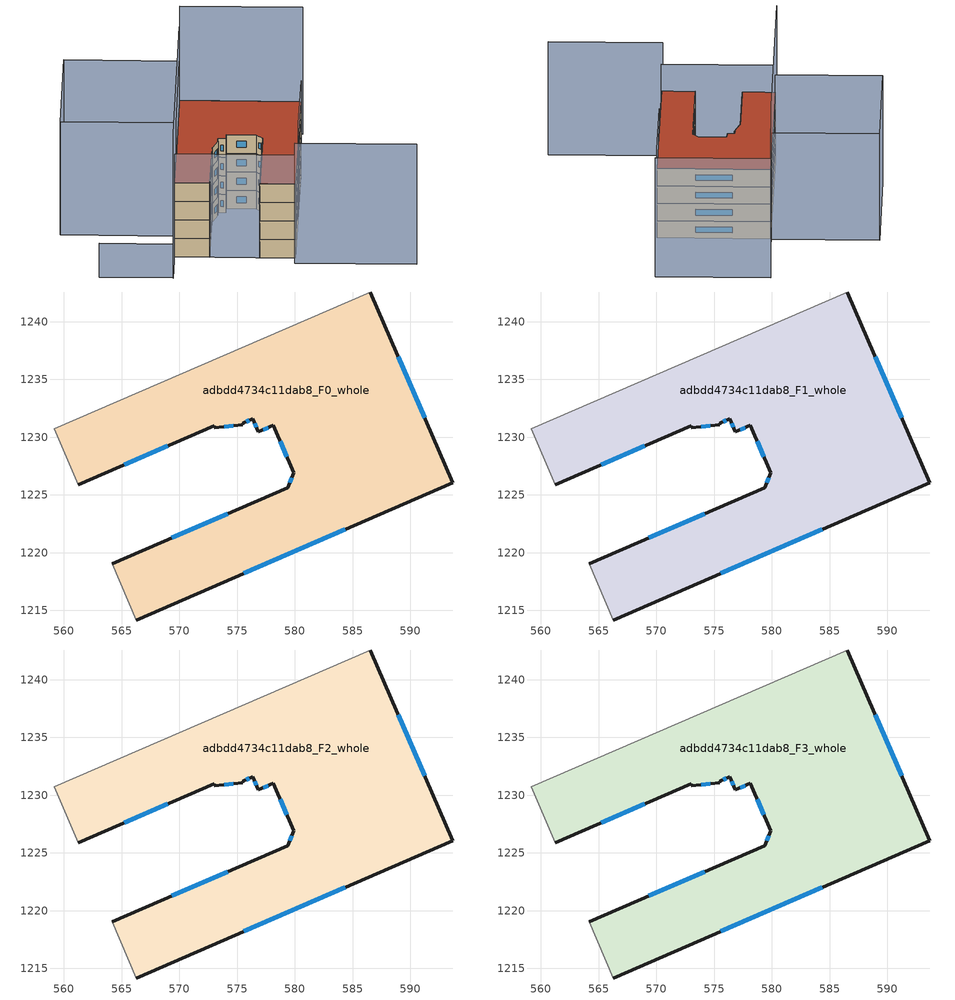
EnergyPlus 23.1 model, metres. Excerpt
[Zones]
adbdd4734c11dab8_F0_whole
 floor ground (EU_floor_Construction): 586.53,1242.58 593.69,1226.05 566.26,1214.17 564.17,1219.05 579.37,1225.63 579.9,1226.94 578.13,1231.02 576.84,1230.46 576.35,1231.59 575.49,1231.21 575.51,1231.1 573.03,1230.84 573.01,1230.98 561.24,1225.88 559.16,1230.72 z0
 wall outside (EU_wall_Construction): 561.24,1225.88 573.01,1230.98 573.03,1230.84 575.51,1231.1 575.49,1231.21 576.35,1231.59 576.84,1230.46 578.13,1231.02 579.9,1226.94 579.37,1225.63 564.17,1219.05 / 566.26,1214.17 593.69,1226.05 586.53,1242.58 z0:3
 wall adiabatic (EU_wall_Construction): 586.53,1242.58 559.16,1230.72 561.24,1225.88 / 564.17,1219.05 566.26,1214.17 z0:3
 window (EU_Window_Construction): 574.2,1223.39 569.34,1221.29 / 579.72,1226.49 579.55,1226.08 / 578.73,1229.63 579.3,1228.33 / 577.28,1230.65 577.69,1230.83 / 576.52,1231.2 576.68,1230.84 / 575.79,1231.34 576.06,1231.46 / 573.87,1230.93 574.66,1231.01 / 565.25,1227.61 569.01,1229.24 / 591.25,1231.67 588.97,1236.95 / 575.59,1218.22 584.36,1222.01 z1.02:1.98
adbdd4734c11dab8_F1_whole
 floor to adbdd4734c11dab8_F0_whole (EU_floor_Construction): 586.53,1242.58 593.69,1226.05 566.26,1214.17 564.17,1219.05 579.37,1225.63 579.9,1226.94 578.13,1231.02 576.84,1230.46 576.35,1231.59 575.49,1231.21 575.51,1231.1 573.03,1230.84 573.01,1230.98 561.24,1225.88 559.16,1230.72 z3
 wall outside (EU_wall_Construction): 561.24,1225.88 573.01,1230.98 573.03,1230.84 575.51,1231.1 575.49,1231.21 576.35,1231.59 576.84,1230.46 578.13,1231.02 579.9,1226.94 579.37,1225.63 564.17,1219.05 / 566.26,1214.17 593.69,1226.05 586.53,1242.58 z3:6
 wall adiabatic (EU_wall_Construction): 586.53,1242.58 559.16,1230.72 561.24,1225.88 / 564.17,1219.05 566.26,1214.17 z3:6
 window (EU_Window_Construction): 574.2,1223.39 569.34,1221.29 / 579.72,1226.49 579.55,1226.08 / 578.73,1229.63 579.3,1228.33 / 577.28,1230.65 577.69,1230.83 / 576.52,1231.2 576.68,1230.84 / 575.79,1231.34 576.06,1231.46 / 573.87,1230.93 574.66,1231.01 / 565.25,1227.61 569.01,1229.24 / 591.25,1231.67 588.97,1236.95 / 575.59,1218.22 584.36,1222.01 z4.02:4.98
adbdd4734c11dab8_F2_whole
 floor to adbdd4734c11dab8_F1_whole (EU_floor_Construction): 586.53,1242.58 593.69,1226.05 566.26,1214.17 564.17,1219.05 579.37,1225.63 579.9,1226.94 578.13,1231.02 576.84,1230.46 576.35,1231.59 575.49,1231.21 575.51,1231.1 573.03,1230.84 573.01,1230.98 561.24,1225.88 559.16,1230.72 z6
 wall outside (EU_wall_Construction): 561.24,1225.88 573.01,1230.98 573.03,1230.84 575.51,1231.1 575.49,1231.21 576.35,1231.59 576.84,1230.46 578.13,1231.02 579.9,1226.94 579.37,1225.63 564.17,1219.05 / 566.26,1214.17 593.69,1226.05 586.53,1242.58 z6:9
 wall adiabatic (EU_wall_Construction): 586.53,1242.58 559.16,1230.72 561.24,1225.88 / 564.17,1219.05 566.26,1214.17 z6:9
 window (EU_Window_Construction): 574.2,1223.39 569.34,1221.29 / 579.72,1226.49 579.55,1226.08 / 578.73,1229.63 579.3,1228.33 / 577.28,1230.65 577.69,1230.83 / 576.52,1231.2 576.68,1230.84 / 575.79,1231.34 576.06,1231.46 / 573.87,1230.93 574.66,1231.01 / 565.25,1227.61 569.01,1229.24 / 591.25,1231.67 588.97,1236.95 / 575.59,1218.22 584.36,1222.01 z7.02:7.98
adbdd4734c11dab8_F3_whole
 floor to adbdd4734c11dab8_F2_whole (EU_floor_Construction): 586.53,1242.58 593.69,1226.05 566.26,1214.17 564.17,1219.05 579.37,1225.63 579.9,1226.94 578.13,1231.02 576.84,1230.46 576.35,1231.59 575.49,1231.21 575.51,1231.1 573.03,1230.84 573.01,1230.98 561.24,1225.88 559.16,1230.72 z9
 wall outside (EU_wall_Construction): 561.24,1225.88 573.01,1230.98 573.03,1230.84 575.51,1231.1 575.49,1231.21 576.35,1231.59 576.84,1230.46 578.13,1231.02 579.9,1226.94 579.37,1225.63 564.17,1219.05 / 566.26,1214.17 593.69,1226.05 586.53,1242.58 z9:12
 wall adiabatic (EU_wall_Construction): 586.53,1242.58 559.16,1230.72 561.24,1225.88 / 564.17,1219.05 566.26,1214.17 z9:12
 window (EU_Window_Construction): 574.2,1223.39 569.34,1221.29 / 579.72,1226.49 579.55,1226.08 / 578.73,1229.63 579.3,1228.33 / 577.28,1230.65 577.69,1230.83 / 576.52,1231.2 576.68,1230.84 / 575.79,1231.34 576.06,1231.46 / 573.87,1230.93 574.66,1231.01 / 565.25,1227.61 569.01,1229.24 / 591.25,1231.67 588.97,1236.95 / 575.59,1218.22 584.36,1222.01 z10.02:10.98
 roof outside (EU_roof_Construction): 593.69,1226.05 586.53,1242.58 559.16,1230.72 561.24,1225.88 573.01,1230.98 573.03,1230.84 575.51,1231.1 575.49,1231.21 576.35,1231.59 576.84,1230.46 578.13,1231.02 579.9,1226.94 579.37,1225.63 564.17,1219.05 566.26,1214.17 z12
shading: 579.44,1219.88 593.7,1226.07 z0:15.4; 559.23,1249.34 579.67,1258.27 / 579.67,1258.27 586.53,1242.57 / 586.53,1242.57 566.09,1233.64 / 566.09,1233.64 559.23,1249.34 z0:18.4; 607.47,1232.15 600.17,1248.84 z0:20.6; 564.54,1213.52 571.79,1197.02 z0:19.5; 559.15,1230.73 566.34,1214.16 z0:16.7; 547.84,1237.68 552.15,1227.63 z0:5.5; 587.42,1243.03 552.14,1227.63 z0:23.5
[Building]
EU S2 Campaign: North Axis=0; Terrain=City; Solar Distribution=FullExterior
[Site:Location]
Vienna: Latitude=48; Longitude=16.5; Time Zone=1; Elevation=183
[SizingPeriod:WeatherFileDays]
AnnualSizingPeriod: Begin Month=1; Begin Day of Month=1; End Month=12; End Day of Month=31; Day of Week for Start Day=Monday; Use Weather File Daylight Saving Period=No; Use Weather File Rain and Snow Indicators=No
[MATERIAL]
EU_InternalMass_Material: Roughness=MediumRough; Thickness=0.1; Conductivity=1; Density=1800; Specific Heat=900; Thermal Absorptance=0.9; Solar Absorptance=0.7; Visible Absorptance=0.7
[MATERIAL:NOMASS] Roughness=MediumRough; Thermal Absorptance=0.9; Solar Absorptance=0.7; Visible Absorptance=0.7
Name | Thermal Resistance
EU_wall_NoMass | 0.942466
EU_roof_NoMass | 0.551687
EU_floor_NoMass | 0.66527
[WINDOWMATERIAL:SIMPLEGLAZINGSYSTEM]
EU_Window_SimpleGlazing: UFactor=2.03367; Solar Heat Gain Coefficient=0.65; Visible Transmittance=0.65
[CONSTRUCTION]
EU_wall_Construction: EU_wall_NoMass
EU_roof_Construction: EU_roof_NoMass
EU_floor_Construction: EU_floor_NoMass
EU_Window_Construction: EU_Window_SimpleGlazing
EU_InternalMass_Construction: EU_InternalMass_Material
[ZONE] Type=1; Multiplier=1; Ceiling Height=autocalculate; Volume=1237.16; Floor Area=autocalculate; Part of Total Floor Area=Yes
adbdd4734c11dab8_F0_whole; adbdd4734c11dab8_F1_whole; adbdd4734c11dab8_F2_whole; adbdd4734c11dab8_F3_whole
[INTERNALMASS] Construction=EU_InternalMass_Construction; Surface Area=412.42
Name | Zone or ZoneList
adbdd4734c11dab8_F0_whole_EU_InternalMass | adbdd4734c11dab8_F0_whole
adbdd4734c11dab8_F1_whole_EU_InternalMass | adbdd4734c11dab8_F1_whole
adbdd4734c11dab8_F2_whole_EU_InternalMass | adbdd4734c11dab8_F2_whole
adbdd4734c11dab8_F3_whole_EU_InternalMass | adbdd4734c11dab8_F3_whole
[OTHEREQUIPMENT] Fuel Type=Electricity; Design Level Calculation Method=Watts/Area; Power per Zone Floor Area=1; Fraction Latent=0; Fraction Radiant=0; Fraction Lost=0; Carbon Dioxide Generation Rate=0; EndUse Subcategory=EU_Step8_InternalGains
Name | Zone or ZoneList or Space or SpaceList | Schedule
EU_Step8_InternalGain_adbdd4734c11dab8_F0_whole_f000 | adbdd4734c11dab8_F0_whole | EU_Step8_GainSchedule_adbdd4734c11dab8_F0_whole_f000
EU_Step8_InternalGain_adbdd4734c11dab8_F1_whole_f000 | adbdd4734c11dab8_F1_whole | EU_Step8_GainSchedule_adbdd4734c11dab8_F1_whole_f000
EU_Step8_InternalGain_adbdd4734c11dab8_F2_whole_f000 | adbdd4734c11dab8_F2_whole | EU_Step8_GainSchedule_adbdd4734c11dab8_F2_whole_f000
EU_Step8_InternalGain_adbdd4734c11dab8_F3_whole_f000 | adbdd4734c11dab8_F3_whole | EU_Step8_GainSchedule_adbdd4734c11dab8_F3_whole_f000
[ZONEVENTILATION:DESIGNFLOWRATE] Schedule=EU_AlwaysOn; Design Flow Rate Calculation Method=AirChanges/Hour; Air Changes per Hour=0.530523; Ventilation Type=Natural; Fan Pressure Rise=0; Fan Total Efficiency=1; Constant Term Coefficient=1; Temperature Term Coefficient=0; Velocity Term Coefficient=0; Velocity Squared Term Coefficient=0; Minimum Indoor Temperature=-100; Maximum Indoor Temperature=100; Delta Temperature=-100; Minimum Outdoor Temperature=-100; Maximum Outdoor Temperature=100; Maximum Wind Speed=40
Name | Zone or ZoneList or Space or SpaceList
EU_ConstantAir_adbdd4734c11dab8_F0_whole | adbdd4734c11dab8_F0_whole
EU_ConstantAir_adbdd4734c11dab8_F1_whole | adbdd4734c11dab8_F1_whole
EU_ConstantAir_adbdd4734c11dab8_F2_whole | adbdd4734c11dab8_F2_whole
EU_ConstantAir_adbdd4734c11dab8_F3_whole | adbdd4734c11dab8_F3_whole
[HVACTEMPLATE:THERMOSTAT] Constant Heating Setpoint=20; Constant Cooling Setpoint=50
EU_HeatOnly_adbdd4734c11dab8_F0_whole; EU_HeatOnly_adbdd4734c11dab8_F1_whole; EU_HeatOnly_adbdd4734c11dab8_F2_whole; EU_HeatOnly_adbdd4734c11dab8_F3_whole
[HVACTEMPLATE:ZONE:IDEALLOADSAIRSYSTEM] System Availability Schedule=EU_AlwaysOn; Maximum Heating Supply Air Temperature=50; Minimum Cooling Supply Air Temperature=13; Maximum Heating Supply Air Humidity Ratio=0.0156; Minimum Cooling Supply Air Humidity Ratio=0.0077; Heating Limit=NoLimit; Cooling Limit=NoLimit; Heating Availability Schedule=EU_AlwaysOn; Cooling Availability Schedule=EU_CoolingOff; Dehumidification Control Type=ConstantSensibleHeatRatio; Cooling Sensible Heat Ratio=0.7; Dehumidification Setpoint=60; Humidification Control Type=None; Humidification Setpoint=30; Outdoor Air Method=None; Outdoor Air Flow Rate per Person=0.00944; Outdoor Air Flow Rate per Zone Floor Area=0; Outdoor Air Flow Rate per Zone=0; Demand Controlled Ventilation Type=None; Outdoor Air Economizer Type=NoEconomizer; Heat Recovery Type=None; Sensible Heat Recovery Effectiveness=0.7; Latent Heat Recovery Effectiveness=0.65
Name | Template Thermostat
adbdd4734c11dab8_F0_whole | EU_HeatOnly_adbdd4734c11dab8_F0_whole
adbdd4734c11dab8_F1_whole | EU_HeatOnly_adbdd4734c11dab8_F1_whole
adbdd4734c11dab8_F2_whole | EU_HeatOnly_adbdd4734c11dab8_F2_whole
adbdd4734c11dab8_F3_whole | EU_HeatOnly_adbdd4734c11dab8_F3_whole
[SIZING:ZONE] Zone Cooling Design Supply Air Temperature Input Method=SupplyAirTemperature; Zone Cooling Design Supply Air Temperature=13; Zone Heating Design Supply Air Temperature Input Method=SupplyAirTemperature; Zone Heating Design Supply Air Temperature=50; Zone Cooling Design Supply Air Humidity Ratio=0.008; Zone Heating Design Supply Air Humidity Ratio=0.008; Cooling Design Air Flow Method=DesignDay; Cooling Design Air Flow Rate=0; Cooling Minimum Air Flow per Zone Floor Area=0.000762; Cooling Minimum Air Flow=0; Cooling Minimum Air Flow Fraction=0.2; Heating Design Air Flow Method=DesignDay; Heating Design Air Flow Rate=0; Heating Maximum Air Flow per Zone Floor Area=0.002032; Heating Maximum Air Flow=0.141576; Heating Maximum Air Flow Fraction=0.3; Account for Dedicated Outdoor Air System=No; Dedicated Outdoor Air System Control Strategy=NeutralSupplyAir; Dedicated Outdoor Air Low Setpoint Temperature for Design=autosize; Dedicated Outdoor Air High Setpoint Temperature for Design=autosize; Zone Load Sizing Method=Sensible Load Only No Latent Load; Zone Latent Cooling Design Supply Air Humidity Ratio Input Method=HumidityRatioDifference; Zone Cooling Design Supply Air Humidity Ratio Difference=0.005; Zone Latent Heating Design Supply Air Humidity Ratio Input Method=HumidityRatioDifference; Zone Humidification Design Supply Air Humidity Ratio Difference=0.005
adbdd4734c11dab8_F0_whole; adbdd4734c11dab8_F1_whole; adbdd4734c11dab8_F2_whole; adbdd4734c11dab8_F3_whole
[SCHEDULE:CONSTANT]
Name | Hourly Value
EU_AlwaysOn | 1
EU_CoolingOff | 0
[SCHEDULE:FILE] Column Number=1; Rows to Skip at Top=0; Number of Hours of Data=8760; Column Separator=Comma; Interpolate to Timestep=No; Minutes per Item=60; Adjust Schedule for Daylight Savings=Yes
Name | File
EU_Step8_GainSchedule_adbdd4734c11dab8_F0_whole_f000 | ../../schedules/adbdd4734c11dab8/adbdd4734c11dab8_F0_whole_f000_gain.csv
EU_Step8_GainSchedule_adbdd4734c11dab8_F1_whole_f000 | ../../schedules/adbdd4734c11dab8/adbdd4734c11dab8_F1_whole_f000_gain.csv
EU_Step8_GainSchedule_adbdd4734c11dab8_F2_whole_f000 | ../../schedules/adbdd4734c11dab8/adbdd4734c11dab8_F2_whole_f000_gain.csv
EU_Step8_GainSchedule_adbdd4734c11dab8_F3_whole_f000 | ../../schedules/adbdd4734c11dab8/adbdd4734c11dab8_F3_whole_f000_gain.csv
